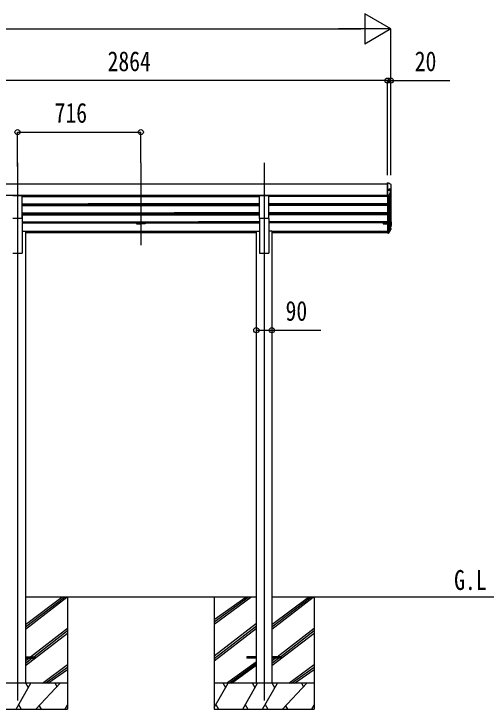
# Model space of a CAD drawing. Units: millimetres, scale not verified. Extents: x -14718 to 14718, y -10395 to 10395.
# Drawn here: x -2191 to 551, y -5488 to -1447 of the extents above; entities that cross this region are included whole.
import ezdxf
from ezdxf.enums import TextEntityAlignment as Align

# ---------------------------------------------------------------- set-up
doc = ezdxf.new("R2010")
doc.units = ezdxf.units.MM
doc.header["$LTSCALE"] = 40
for name, color, linetype in [('0-2_USER1', 3, 'Continuous'), ('0-3_YKK_12', 2, 'Continuous'), ('0-4_YKK_13', 4, 'Continuous'), ('0-5_YKK_A1', 4, 'Continuous'), ('0-6_YKK_D', 6, 'Continuous')]:
    doc.layers.add(name, color=color, linetype=linetype)
doc.styles.add('ＭＳ ゴシック', font='')
doc.styles.get('ＭＳ ゴシック').set_extended_font_data('MS Gothic')

msp = doc.modelspace()

# ---------------------------------------------------------------- linework, layer by layer
at = {"layer": '0-3_YKK_12'}
for p, q in [((-2170.23, -2313.1), (-2170.23, -2790.62)), ((-1454.43, -2313.1), (-1454.43, -2790.62)), ((-738.23, -2313.1), (-738.23, -2790.62)), ((-2170.23, -2743.94), (-2170.23, -5437.51)), ((-738.23, -2743.94), (-738.23, -5437.51))]:
    msp.add_line(p, q, dxfattribs=at)
at = {"layer": '0-4_YKK_13'}
for p, q in [((-21.21, -2428.31), (-22.23, -2428.31)), ((-22.23, -2502.38), (-22.23, -2428.31)), ((-0.23, -2460.64), (-0.23, -2439.61)), ((-0.23, -2465.21), (-0.23, -2460.64)), ((-2142.73, -2503.14), (-2197.73, -2503.14)), ((-2142.73, -2634.94), (-2142.73, -2503.14)), ((-765.73, -2634.94), (-765.73, -2503.14)), ((-710.73, -2503.14), (-765.73, -2503.14)), ((-710.73, -2634.94), (-710.73, -2503.14)), ((-16.22, -2502.38), (-22.23, -2502.38)), ((-2.84, -2483.11), (-14.46, -2504.45)), ((-2.23, -2467.2), (-11.03, -2467.2)), ((-2.6, -2477.98), (-2.6, -2482.16)), ((-16.22, -2505.49), (-22.23, -2505.49)), ((-2142.73, -2634.94), (-2197.73, -2634.94)), ((-710.73, -2634.94), (-765.73, -2634.94)), ((-2.23, -2653.77), (-2.13, -2653.78)), ((-2.23, -2655.27), (-2.2, -2655.27)), ((-2.23, -2655.79), (-2.2, -2655.79)), ((-1.73, -2655.76), (-1.73, -2676.68)), ((-0.23, -2655.76), (-0.23, -2676.68)), ((-5.35, -2695.52), (-15.95, -2714.97)), ((-4.16, -2693.86), (-15.78, -2715.2)), ((-2.84, -2694.57), (-14.46, -2715.91)), ((-2.23, -2677.17), (-7.2, -2677.17)), ((-2.23, -2678.66), (-7.2, -2678.66)), ((-7.2, -2685.2), (-2.23, -2685.2)), ((-7.2, -2691.49), (-4.49, -2691.64)), ((-7.2, -2692.99), (-4.57, -2693.13)), ((-7.2, -2693.51), (-4.57, -2693.65)), ((-2.6, -2693.62), (-2.6, -2699.78)), ((-0.23, -2683.24), (-0.23, -2676.68)), ((-22.23, -2715.46), (-22.23, -2715.19)), ((-16.22, -2715.46), (-22.23, -2715.46)), ((-22.23, -2716.95), (-22.23, -2715.46)), ((-22.23, -2722.05), (-22.23, -2716.95)), ((-16.22, -2716.95), (-22.23, -2716.95)), ((-16.22, -2722.05), (-22.23, -2722.05)), ((-2125.23, -5183.01), (-2070.23, -5183.01)), ((-2125.23, -5192.01), (-2070.23, -5192.01)), ((-2070.23, -5183.01), (-2070.23, -5192.01)), ((-838.43, -5183.01), (-838.43, -5192.01)), ((-783.43, -5183.01), (-838.43, -5183.01)), ((-783.43, -5192.01), (-838.43, -5192.01)), ((-638.23, -5183.01), (-693.23, -5183.01)), ((-638.23, -5192.01), (-693.23, -5192.01)), ((-638.23, -5183.01), (-638.23, -5192.01))]:
    msp.add_line(p, q, dxfattribs=at)
for points in [[(-21.21, -2428.31), (-20.56, -2428.41), (-20.3, -2428.52)], [(-11.03, -2475.58), (-11.03, -2462.66), (-2.23, -2462.66)], [(-2.84, -2483.11), (-2.66, -2482.64), (-2.6, -2482.16)], [(-5.23, -2695.05), (-5.26, -2695.29), (-5.35, -2695.52)]]:
    msp.add_lwpolyline(points, dxfattribs=at)
for centre, radius, start, end in [((-2.24, -2460.65), 2.01, 270.26972, 0.34354), ((-2.22, -2439.62), 1.99, 0.21727, 87.38971), ((-16.24, -2500.41), 1.98, 270.47308, 333.77211), ((-16.22, -2503.49), 2, 269.9369, 331.34316), ((-4.64, -2477.98), 2.05, 331.46438, 85.83854), ((-2.23, -2465.21), 2, 269.84307, 359.8422), ((-2.23, -2655.77), 0.498, 0.1468, 87.16754), ((-2.23, -2656.29), 0.498, 0.1468, 87.16754), ((-2.22, -2655.77), 1.99, 0.1468, 87.16754), ((-4.59, -2693.62), 0.497, 331.56379, 87.26156), ((-4.6, -2694.15), 0.5, 31.80059, 87.07178), ((-4.59, -2693.62), 1.99, 331.56379, 87.26156), ((-3.23, -2676.2), 0.996, 282.79822, 359.86716), ((-4.39, -2699.81), 1.79, 330.16188, 0.79479), ((-2.23, -2676.67), 2, 269.84307, 359.8422), ((-2.21, -2683.22), 1.98, 269.27462, 359.46746), ((-2.23, -2676.67), 0.499, 269.84307, 359.8422), ((-21.93, -2715.19), 0.298, 180.08028, 246.4037), ((-16.82, -2714.49), 1, 282.86823, 331.34595), ((-16.22, -2714.96), 0.5, 269.9369, 331.34316), ((-16.22, -2714.95), 2, 269.9369, 331.34316), ((-16.19, -2720.03), 2.02, 269.16071, 329.06047)]:
    msp.add_arc(centre, radius, start, end, dxfattribs=at)
for centre, major_axis, ratio, start_param, end_param in [((10.52, -2456.02), (-222.61, 113.61), 0.042479, 4.7913614, 4.8729331), ((122.34, -2456.02), (-2175.25, 113.38), 0.005463, 4.7699229, 4.7699711), ((15.85, -2456.02), (61.55, 113.97), 0.043861, 1.7971426, 2.0027809), ((-606.36, -2456.02), (-2175.25, 113.38), 0.005463, 4.432326, 4.4354523), ((15.85, -2655.04), (61.55, 113.97), 0.043861, 4.1183302, 4.3239685)]:
    msp.add_ellipse(centre, major_axis=major_axis, ratio=ratio, start_param=start_param, end_param=end_param, dxfattribs=at)
at = {"layer": '0-5_YKK_A1'}
for p, q in [((-2886.43, -2434.1), (-22.23, -2434.1)), ((-2170.23, -2434.1), (-2170.23, -2718.02)), ((-22.23, -2429.52), (-22.23, -2718.09)), ((-2886.43, -2500.7), (-22.23, -2500.7)), ((-2142.73, -2503.95), (-1300.63, -2503.95)), ((-2142.73, -2503.95), (-765.73, -2503.95)), ((-1479.43, -2508.5), (-1479.43, -2504.06)), ((-1429.43, -2508.5), (-1429.43, -2504.06)), ((-765.73, -2503.95), (-1250.43, -2503.95)), ((-1250.43, -2504.06), (-765.73, -2504.06)), ((-22.23, -2503.95), (-710.73, -2503.95)), ((-710.73, -2504.06), (-22.23, -2504.06)), ((-47.23, -2508.5), (-47.23, -2504.06)), ((-7.2, -2491.12), (-7.2, -2698.67)), ((-2.23, -2467.2), (-2.23, -2676.2)), ((-2142.73, -2508.5), (-765.73, -2508.5)), ((-2142.73, -2508.5), (-1785.27, -2508.5)), ((-765.73, -2508.5), (-1250.43, -2508.5)), ((-22.23, -2508.5), (-710.73, -2508.5)), ((-16.34, -2505.49), (-16.33, -2715.35)), ((-2142.73, -2550.37), (-1802.96, -2550.37)), ((-2142.73, -2550.37), (-765.73, -2550.37)), ((-2142.73, -2551.87), (-1802.99, -2551.87)), ((-2142.73, -2551.87), (-765.73, -2551.87)), ((-2142.73, -2556.19), (-1300.63, -2556.19)), ((-2142.73, -2556.19), (-765.73, -2556.19)), ((-2142.73, -2561.07), (-765.73, -2561.07)), ((-2142.73, -2561.07), (-1300.63, -2561.07)), ((-765.73, -2551.87), (-1760.82, -2551.87)), ((-765.73, -2550.37), (-1760.66, -2550.37)), ((-1479.43, -2561.07), (-1479.43, -2556.19)), ((-1429.43, -2561.07), (-1429.43, -2556.19)), ((-765.73, -2556.19), (-1250.43, -2556.19)), ((-765.73, -2561.07), (-1250.43, -2561.07)), ((-22.23, -2550.37), (-710.73, -2550.37)), ((-22.23, -2551.87), (-710.73, -2551.87)), ((-22.23, -2556.19), (-710.73, -2556.19)), ((-22.23, -2561.07), (-710.73, -2561.07)), ((-47.23, -2561.07), (-47.23, -2556.19)), ((-2142.73, -2602.95), (-1303.1, -2602.95)), ((-2142.73, -2602.95), (-765.73, -2602.95)), ((-2142.73, -2603.05), (-2142.73, -2837.51)), ((-2142.73, -2604.45), (-1303.15, -2604.45)), ((-2142.73, -2604.45), (-765.73, -2604.45)), ((-2142.73, -2608.76), (-1300.63, -2608.76)), ((-2142.73, -2608.76), (-765.73, -2608.76)), ((-2142.73, -2613.65), (-765.73, -2613.65)), ((-2142.73, -2613.65), (-1300.63, -2613.65)), ((-1479.43, -2613.65), (-1479.43, -2608.76)), ((-1429.43, -2613.65), (-1429.43, -2608.76)), ((-765.73, -2604.45), (-1260.77, -2604.45)), ((-765.73, -2602.95), (-1260.62, -2602.95)), ((-765.73, -2608.76), (-1250.43, -2608.76)), ((-765.73, -2613.65), (-1142.93, -2613.65)), ((-22.23, -2602.95), (-710.73, -2602.95)), ((-22.23, -2604.45), (-710.73, -2604.45)), ((-22.23, -2608.76), (-710.73, -2608.76)), ((-22.23, -2613.65), (-710.73, -2613.65)), ((-47.23, -2613.65), (-47.23, -2608.76)), ((-2142.73, -2655.53), (-1160.64, -2655.53)), ((-2142.73, -2655.53), (-765.73, -2655.53)), ((-2142.73, -2657.03), (-1160.71, -2657.03)), ((-2142.73, -2657.03), (-765.73, -2657.03)), ((-2142.73, -2661.34), (-1300.63, -2661.34)), ((-2142.73, -2661.34), (-765.73, -2661.34)), ((-2142.73, -2661.7), (-2016.23, -2661.7)), ((-2142.73, -2661.7), (-2016.23, -2661.7)), ((-1966.23, -2661.7), (-1300.63, -2661.7)), ((-1966.23, -2661.7), (-942.43, -2661.7)), ((-1479.43, -2661.34), (-1479.43, -2666.86)), ((-1479.43, -2661.34), (-1479.43, -2666.86)), ((-1479.43, -2666.86), (-1454.43, -2666.86)), ((-1429.43, -2666.86), (-1454.43, -2666.86)), ((-1429.43, -2661.34), (-1429.43, -2666.86)), ((-765.73, -2661.34), (-1119.57, -2661.34)), ((-765.73, -2657.03), (-1118.53, -2657.03)), ((-765.73, -2655.53), (-1118.37, -2655.53)), ((-892.43, -2661.7), (-765.73, -2661.7)), ((-765.73, -2661.7), (-892.43, -2661.7)), ((-765.73, -2634.94), (-765.73, -2837.51)), ((-710.73, -2634.94), (-710.73, -2837.51)), ((-22.23, -2655.53), (-710.73, -2655.53)), ((-22.23, -2657.03), (-710.73, -2657.03)), ((-22.23, -2661.34), (-710.73, -2661.34)), ((-47.23, -2661.7), (-710.73, -2661.7)), ((-47.23, -2661.34), (-47.23, -2666.86)), ((-47.23, -2666.86), (-22.23, -2666.86)), ((-2142.73, -2708.51), (-2125.03, -2708.51)), ((-2125.03, -2708.51), (-2125.03, -5337.51)), ((-2125.03, -2708.93), (-783.43, -2708.93)), ((-2125.03, -2708.93), (-783.43, -2708.93)), ((-2125.03, -2710.34), (-783.43, -2710.34)), ((-2125.03, -2710.34), (-783.43, -2710.34)), ((-2125.03, -2718.02), (-783.43, -2718.02)), ((-2125.03, -2718.02), (-783.43, -2718.02)), ((-872.23, -2708.93), (-783.43, -2708.93)), ((-872.23, -2710.34), (-783.43, -2710.34)), ((-872.23, -2718.02), (-783.43, -2718.02)), ((-783.43, -2708.51), (-783.43, -5337.51)), ((-783.43, -2708.51), (-765.73, -2708.51)), ((-693.03, -2708.51), (-710.73, -2708.51)), ((-693.03, -2708.51), (-693.03, -5337.51)), ((-693.03, -2708.93), (-22.23, -2708.93)), ((-693.03, -2710.34), (-148.55, -2710.34)), ((-693.03, -2718.02), (-135.04, -2718.02)), ((-426.51, -2710.34), (-22.23, -2710.34)), ((-2197.73, -2837.51), (-2142.73, -2837.51)), ((-765.73, -2837.51), (-710.73, -2837.51)), ((-2125.03, -5023.14), (-1884.4, -4837.51)), ((-2125.03, -5009), (-1898.54, -4837.51)), ((-2125.03, -4994.85), (-1912.68, -4837.51)), ((-1880.03, -4837.51), (-1880.03, -5487.51)), ((-1028.03, -4837.51), (-1028.03, -5487.51)), ((-1028.03, -4966.49), (-844.05, -4837.51)), ((-1028.03, -4980.63), (-829.91, -4837.51)), ((-1028.03, -4994.77), (-815.77, -4837.51)), ((674.75, -4837.51), (-693.03, -4837.51)), ((-693.03, -5023.14), (-452.4, -4837.51)), ((-693.03, -5009), (-466.54, -4837.51)), ((-693.03, -4994.85), (-480.68, -4837.51)), ((-448.03, -4837.51), (-448.03, -5487.51)), ((-1028.03, -5178.62), (-783.03, -4988.62)), ((-1028.03, -5192.76), (-783.03, -5002.76)), ((-2125.03, -5234.76), (-1880.03, -5045.27)), ((-2094.11, -5183.01), (-1880.03, -5016.99)), ((-2075.88, -5183.01), (-1880.03, -5031.13)), ((-1028.03, -5206.9), (-783.03, -5016.9)), ((-693.03, -5234.76), (-448.03, -5045.27)), ((-662.11, -5183.01), (-448.03, -5016.99)), ((-643.88, -5183.01), (-448.03, -5031.13)), ((-2125.03, -5206.98), (-2105.72, -5192.01)), ((-2125.03, -5221.13), (-2087.48, -5192.01)), ((-955.89, -5337.51), (-783.43, -5212.36)), ((-693.03, -5206.98), (-673.72, -5192.01)), ((-693.03, -5221.13), (-655.48, -5192.01)), ((-2026.06, -5337.51), (-1880.03, -5229.12)), ((-2010.22, -5337.51), (-1880.03, -5243.26)), ((-941.75, -5337.51), (-783.43, -5222.62)), ((-927.6, -5337.51), (-783.43, -5232.88)), ((-594.06, -5337.51), (-448.03, -5229.12)), ((-578.22, -5337.51), (-448.03, -5243.26)), ((-1994, -5337.51), (-1880.03, -5257.4)), ((-562, -5337.51), (-448.03, -5257.4)), ((-1880.03, -5337.51), (-2460.03, -5337.51)), ((-2179.07, -5487.51), (-2092.47, -5337.51)), ((-2107.47, -5363.49), (-2122.47, -5337.51)), ((-2063.6, -5487.51), (-1922, -5337.51)), ((-1940.62, -5357.23), (-1952, -5337.51)), ((-448.03, -5337.51), (-1028.03, -5337.51)), ((-1028.03, -5478.87), (-946.41, -5337.51)), ((-961.41, -5363.49), (-976.41, -5337.51)), ((-862.54, -5487.51), (-775.94, -5337.51)), ((-790.94, -5363.49), (-805.94, -5337.51)), ((-747.07, -5487.51), (-660.47, -5337.51)), ((-675.47, -5363.49), (-690.47, -5337.51)), ((-631.6, -5487.51), (-490, -5337.51)), ((-508.62, -5357.23), (-520, -5337.51)), ((-2460.03, -5487.51), (-1880.03, -5487.51)), ((-2164.07, -5461.53), (-2149.08, -5487.51)), ((-2044.99, -5467.79), (-2033.61, -5487.51)), ((-1893.13, -5487.51), (-1880.03, -5464.81)), ((-1028.03, -5487.51), (-448.03, -5487.51)), ((-1018.02, -5461.53), (-1003.02, -5487.51)), ((-847.54, -5461.53), (-832.54, -5487.51)), ((-732.07, -5461.53), (-717.08, -5487.51)), ((-612.99, -5467.79), (-601.61, -5487.51)), ((-461.13, -5487.51), (-448.03, -5464.81))]:
    msp.add_line(p, q, dxfattribs=at)
for points in [[(-439.44, -2718.02), (-135.04, -2718.02), (-22.23, -2718.02)], [(-783.43, -4837.51), (-954.92, -4837.51), (-2125.03, -4837.51)]]:
    msp.add_lwpolyline(points, dxfattribs=at)
at = {"layer": '0-6_YKK_D'}
for p, q in [((-2.23, -1534.09), (-153.79, -1446.59)), ((-153.79, -1446.59), (-153.79, -1621.59)), ((-6311.43, -1534.09), (-177.23, -1534.09)), ((-2.23, -1534.09), (-305.34, -1534.09)), ((-2.23, -1534.09), (-153.79, -1621.59)), ((-2.23, -2384.1), (-2.23, -1533.09)), ((-22.23, -1834.09), (-2886.23, -1834.09)), ((-22.23, -1834.09), (-81.73, -1834.09)), ((-22.23, -2384.1), (-22.23, -1833.09)), ((-22.23, -2384.1), (-22.23, -1833.09)), ((-22.23, -1834.09), (-2.23, -1834.09)), ((-2.23, -2384.1), (-2.23, -1833.09)), ((-2.23, -1834.09), (341.57, -1834.09)), ((-2170.23, -2333.35), (-2170.23, -2133.09)), ((-2170.23, -2134.09), (-1454.23, -2134.09)), ((-1454.23, -2312.1), (-1454.23, -2133.09))]:
    msp.add_line(p, q, dxfattribs=at)
msp.add_lwpolyline([(-783.43, -3285.11), (-693.03, -3285.11), (-408.73, -3285.11)], dxfattribs=at)
for centre in [(-22.23, -1834.09), (-22.23, -1834.09), (-2.23, -1834.09), (-2170.23, -2134.09), (-1454.23, -2134.09), (-783.43, -3285.11), (-693.03, -3285.11)]:
    msp.add_circle(centre, 14.88, dxfattribs=at)

# ---------------------------------------------------------------- texts
at = {"layer": '0-2_USER1', "style": 'ＭＳ ゴシック', "width": 0.8}
msp.add_text('G.L', height=115.5, dxfattribs=at).set_placement((365.5, -4829.5), align=Align.BOTTOM_LEFT)
at = {"layer": '0-6_YKK_D', "style": 'ＭＳ ゴシック', "width": 0.8}
for s, p in [('2864', (-1647.43, -1814.09)), ('20', (136.77, -1814.09)), ('716', (-1955.03, -2114.09)), ('90', (-613.53, -3265.11))]:
    msp.add_text(s, height=115.5, dxfattribs=at).set_placement(p, align=Align.BOTTOM_LEFT)

doc.saveas('drawing.dxf')
